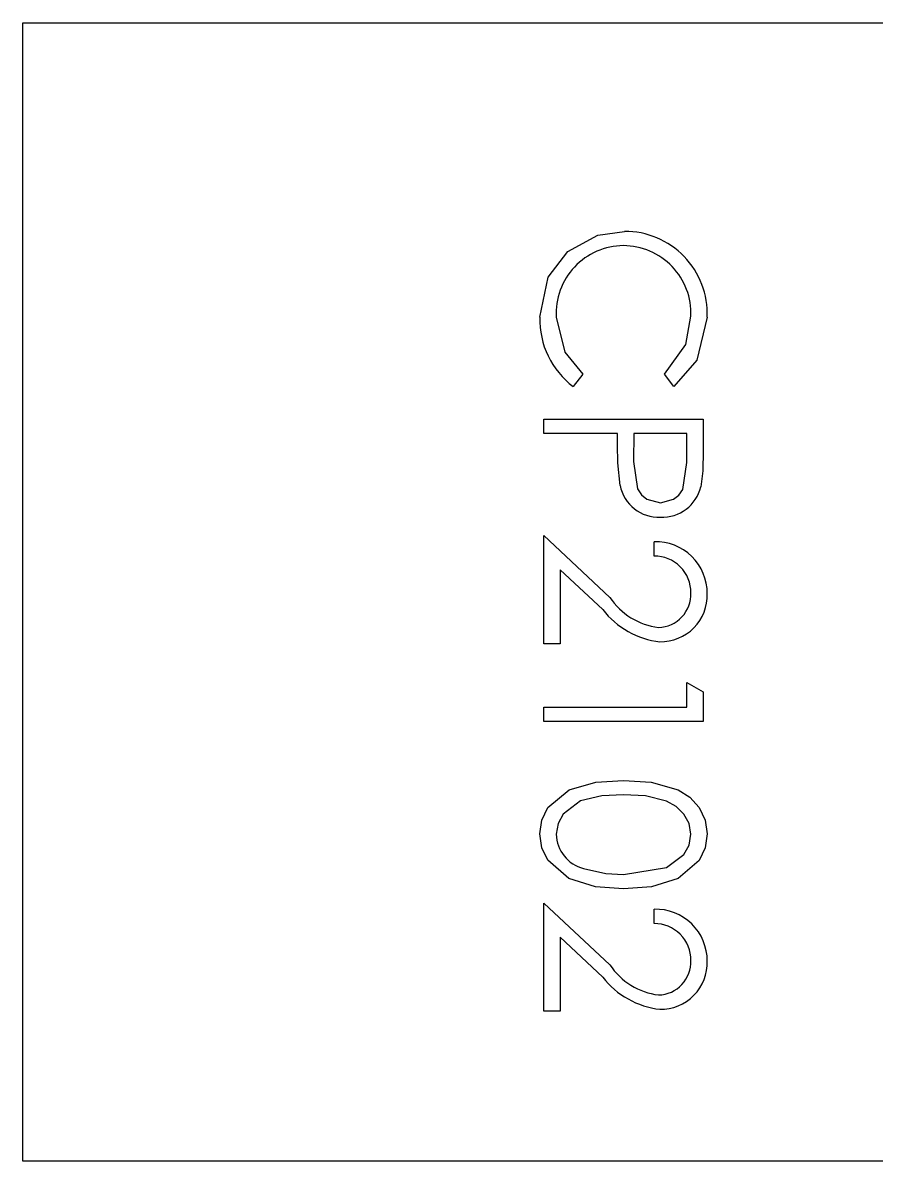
# Model space of a CAD drawing. Header units: millimetres. Extents: x 133.7 to 163.3, y 79.2 to 131.6.
# Drawn here: x 146.2 to 149.95, y 88.51 to 93.52 of the extents above; entities that cross this region are included whole.
import ezdxf

# ---------------------------------------------------------------- set-up
doc = ezdxf.new("R2010")
doc.units = ezdxf.units.MM

msp = doc.modelspace()

# ---------------------------------------------------------------- linework, layer by layer
at = {"color": 7, "linetype": 'Continuous', "lineweight": 25}
for p, q in [((146.2, 88.513), (146.2, 93.517)), ((146.2, 93.517), (151.204, 93.517)), ((148.6617, 91.9731), (148.62, 91.9181)), ((149.0627, 91.9181), (149.0206, 91.9731)), ((148.4912, 91.7117), (148.4912, 91.7745)), ((148.4912, 91.7745), (149.1912, 91.7745)), ((149.1912, 91.7745), (149.1912, 91.6372)), ((148.8142, 91.7117), (148.4912, 91.7117)), ((148.8142, 91.6616), (148.8142, 91.7117)), ((148.886, 91.7117), (148.8845, 91.5891)), ((149.1194, 91.7117), (148.886, 91.7117)), ((149.1194, 91.5837), (149.1194, 91.7117)), ((148.4912, 91.263), (148.7809, 90.9915)), ((148.4912, 90.7873), (148.4912, 91.263)), ((148.9758, 91.1732), (148.9758, 91.2361)), ((148.563, 91.1131), (148.563, 90.7873)), ((148.7499, 90.9379), (148.563, 91.1131)), ((148.563, 90.7873), (148.4912, 90.7873)), ((149.1194, 90.5091), (149.1194, 90.6168)), ((149.1194, 90.6168), (149.1912, 90.5757)), ((149.1912, 90.5757), (149.1912, 90.4463)), ((148.4912, 90.5091), (149.1194, 90.5091)), ((148.4912, 90.4463), (148.4912, 90.5091)), ((149.1912, 90.4463), (148.4912, 90.4463)), ((148.4912, 89.6476), (148.7809, 89.3761)), ((148.4912, 89.172), (148.4912, 89.6476)), ((148.9758, 89.5578), (148.9758, 89.6207)), ((148.563, 89.4977), (148.563, 89.172)), ((148.7499, 89.3226), (148.563, 89.4977)), ((148.563, 89.172), (148.4912, 89.172)), ((151.204, 88.513), (146.2, 88.513))]:
    msp.add_line(p, q, dxfattribs=at)
at = {"color": 7, "linetype": 'Continuous', "lineweight": 25, "flags": 128}
for points in [[(148.5956, 92.5114), (148.7276, 92.5838), (148.8452, 92.6002)], [(148.4732, 92.2227), (148.5095, 92.399), (148.5956, 92.5114)], [(149.0206, 91.9731), (149.1152, 92.1026), (149.1373, 92.2274)], [(148.545, 92.2231), (148.5824, 92.0695), (148.6617, 91.9731)], [(149.2091, 92.2235), (149.1636, 92.0338), (149.0627, 91.9181)], [(148.8257, 91.4834), (148.8156, 91.5829), (148.8142, 91.6616)], [(149.1912, 91.6372), (149.189, 91.5476), (149.1806, 91.4778)], [(148.8845, 91.5891), (148.9028, 91.4678), (148.9203, 91.4424), (148.9442, 91.4229), (149.0031, 91.4066)], [(149.0031, 91.4066), (149.0605, 91.4225), (149.084, 91.4412), (149.1016, 91.4656), (149.1194, 91.5837)], [(148.4732, 89.952), (148.482, 90.0124), (148.5084, 90.0674), (148.6014, 90.145), (148.7187, 90.1785), (148.8409, 90.1861)], [(148.8409, 90.1861), (148.9632, 90.1787), (149.0807, 90.1454), (149.1324, 90.1126), (149.1737, 90.0675), (149.2003, 90.0125), (149.2091, 89.952)], [(148.8412, 90.1232), (148.7452, 90.1186), (148.652, 90.0964), (148.5762, 90.0392), (148.5533, 89.9971), (148.545, 89.9499)], [(149.1373, 89.9499), (149.1292, 89.9971), (149.1062, 90.0392), (149.0721, 90.0728), (149.0303, 90.0963), (148.9371, 90.1185), (148.8412, 90.1232)], [(148.8409, 89.7104), (148.7179, 89.719), (148.6007, 89.7558), (148.5083, 89.8356), (148.482, 89.8912), (148.4732, 89.952)], [(149.2091, 89.952), (149.2004, 89.8911), (149.1741, 89.8354), (149.0814, 89.7559), (148.964, 89.719), (148.8409, 89.7104)], [(148.8412, 89.7732), (149.0295, 89.8043), (149.1059, 89.8608), (149.129, 89.9028), (149.1373, 89.9499)], [(148.6652, 89.7997), (148.7626, 89.7776), (148.8412, 89.7732)]]:
    msp.add_lwpolyline(points, dxfattribs=at)
at = {"color": 7, "linetype": 'Continuous', "lineweight": 25}
for centre, radius, start, end in [((148.8466, 92.2374), 0.3628, 357.8052, 90.2204), ((148.8426, 92.2393), 0.2981, 90.4202, 183.1102), ((148.8397, 92.2394), 0.2979, 357.6897, 89.8478), ((148.8393, 92.2115), 0.3662, 178.2463, 233.226), ((148.9957, 91.5168), 0.1732, 191.1078, 272.5498), ((149.0107, 91.5183), 0.1747, 267.6084, 346.5942), ((148.9817, 91.0087), 0.2274, 359.7556, 91.4974), ((148.9765, 91.0124), 0.1608, 359.4909, 90.2609), ((149.0337, 91.1612), 0.3045, 213.8727, 262.7787), ((148.9909, 91.0056), 0.1465, 271.7591, 2.123), ((149.0039, 91.0016), 0.2053, 269.187, 1.7322), ((149.0425, 91.1633), 0.3694, 217.6065, 263.5535), ((148.7054, 89.9551), 0.1605, 181.8593, 255.4733), ((148.9817, 89.3934), 0.2274, 359.7556, 91.4974), ((148.9765, 89.397), 0.1608, 359.4909, 90.2609), ((149.0337, 89.5458), 0.3045, 213.8727, 262.7787), ((148.9909, 89.3902), 0.1465, 271.7591, 2.123), ((149.0039, 89.3862), 0.2053, 269.187, 1.7322), ((149.0425, 89.5479), 0.3694, 217.6065, 263.5535)]:
    msp.add_arc(centre, radius, start, end, dxfattribs=at)

doc.saveas('drawing.dxf')
